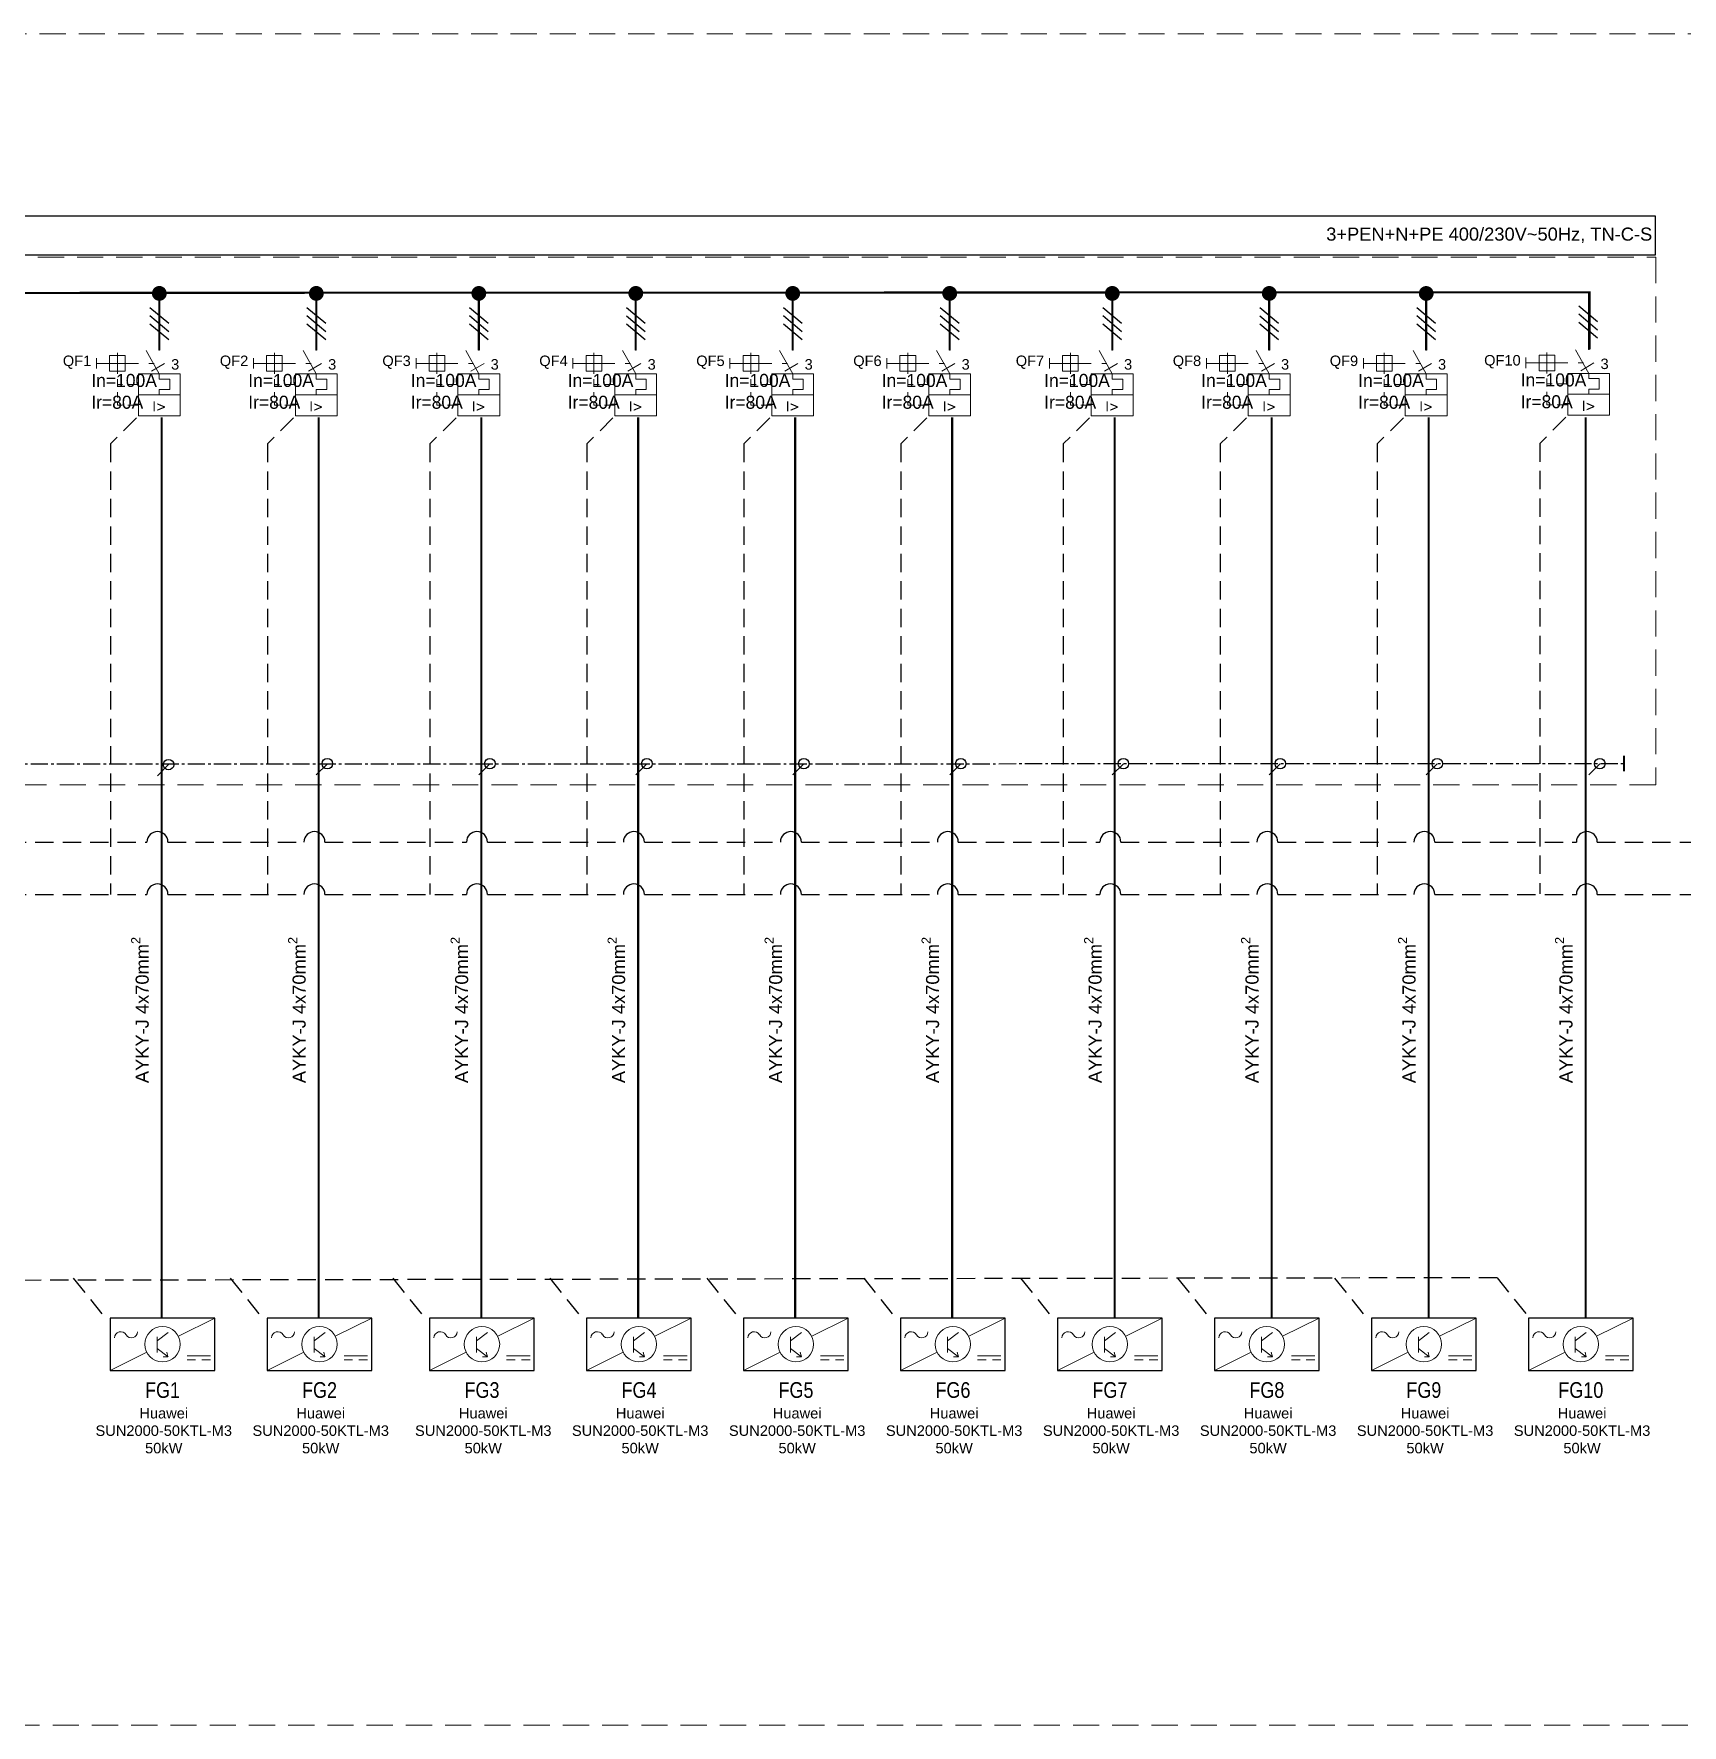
# Model space of a CAD drawing. Header units: millimetres. Extents: x -612 to 6794, y -5043 to 2163.
# Drawn here: x 1649.2 to 1964.2, y -2393.5 to -2070.3 of the extents above; entities that cross this region are included whole.
import ezdxf
from ezdxf.enums import TextEntityAlignment as Align

# ---------------------------------------------------------------- set-up
doc = ezdxf.new("R2018")
doc.units = ezdxf.units.MM
doc.header["$MEASUREMENT"] = 0
doc.linetypes.add('EPL_DASHLONGDOT', pattern=[1, 0.66, -0.12, 0.1, -0.12])
doc.linetypes.add('ČÁRKOVANÁ', pattern=[0.75, 0.5, -0.25])
for name, color, linetype in [('22kV', 34, 'Continuous'), ('400V', 7, 'Continuous'), ('Kable', 7, 'Continuous'), ('Pístroj_OZN', 230, 'Continuous'), ('RS', 40, 'Continuous')]:
    doc.layers.add(name, color=color, linetype=linetype)
for name, color, linetype, lineweight in [('EPLAN100', 7, 'Continuous', 50), ('EPLAN301', 7, 'Continuous', 25), ('Prístroj', 7, 'Continuous', 13)]:
    doc.layers.add(name, color=color, linetype=linetype, lineweight=lineweight)
doc.styles.get("Standard").update_dxf_attribs({"font": 'arial.ttf'})
doc.styles.add('styl2', font='ARIALN.TTF', dxfattribs={"width": 0.85})
doc.styles.add('Tahoma', font='tahoma.ttf')

# ---------------------------------------------------------------- blocks, each defined once
blk = doc.blocks.new('Výkonový istič')
at = {"layer": 'Prístroj', "color": 0, "ltscale": 4}
for p, q in [((0, -3.5), (0, 0)), ((-12, -5), (-12, -7)), ((-12, -6), (-10.5, -6)), ((-10.5, -6), (-4, -6)), ((-8, -4), (-8, -8)), ((-2.5, -3.5), (0, -8)), ((-2, -6), (-1, -6)), ((-1.5, -7.5), (1, -6)), ((-8, -9), (-8, -10)), ((-8, -10), (-7, -10)), ((-8, -10), (-8, -10.5)), ((-8, -11.5), (-8, -12.5)), ((-6, -10), (-4, -10)), ((-8, -13.5), (-8, -14)), ((-7, -14), (-8, -14)), ((-6, -14), (-4, -14))]:
    blk.add_line(p, q, dxfattribs=at)
for points in [[(-9.5, -7.5), (-6.5, -7.5), (-6.5, -4.5), (-9.5, -4.5)], [(-4, -12), (4, -12), (4, -8), (-4, -8)], [(-4, -16), (4, -16), (4, -12), (-4, -12)]]:
    blk.add_lwpolyline(points, close=True, dxfattribs=at)
blk.add_lwpolyline([(0, -8), (0, -9), (2, -9), (2, -11), (0, -11), (0, -12)], dxfattribs=at)
at = {"lineweight": 30, "flags": 104}
blk.add_attdef('POPIS', text='', height=1.8, dxfattribs=at).set_placement((-13, -5), align=Align.TOP_RIGHT)
at = {"color": 0}
blk.add_attdef('POCET_POLOV', (2.26309, -7.17774), '', height=2, dxfattribs=at)
at = {"layer": 'Prístroj', "color": 0, "style": 'Tahoma'}
blk.add_text('I>', height=1.9629, dxfattribs=at).set_placement((0, -14.19629), align=Align.MIDDLE_CENTER)
at = {"layer": 'Pístroj_OZN'}
blk.add_attdef('OZNACENIE', text='', height=2, dxfattribs=at).set_placement((-13, -3.5), align=Align.RIGHT)

msp = doc.modelspace()

# ---------------------------------------------------------------- linework, layer by layer
for points in [[(1663.78, -2325.72), (1683.78, -2325.72), (1683.78, -2315.72), (1663.78, -2315.72)], [(1693.78, -2325.72), (1713.78, -2325.72), (1713.78, -2315.72), (1693.78, -2315.72)], [(1724.83, -2325.72), (1744.83, -2325.72), (1744.83, -2315.72), (1724.83, -2315.72)], [(1754.83, -2325.72), (1774.83, -2325.72), (1774.83, -2315.72), (1754.83, -2315.72)], [(1784.83, -2325.72), (1804.83, -2325.72), (1804.83, -2315.72), (1784.83, -2315.72)], [(1814.83, -2325.72), (1834.83, -2325.72), (1834.83, -2315.72), (1814.83, -2315.72)], [(1844.83, -2325.72), (1864.83, -2325.72), (1864.83, -2315.72), (1844.83, -2315.72)], [(1874.82, -2325.72), (1894.82, -2325.72), (1894.82, -2315.72), (1874.82, -2315.72)], [(1904.82, -2325.72), (1924.82, -2325.72), (1924.82, -2315.72), (1904.82, -2315.72)], [(1934.82, -2325.72), (1954.82, -2325.72), (1954.82, -2315.72), (1934.82, -2315.72)]]:
    msp.add_lwpolyline(points, close=True)
at = {"layer": '400V', "color": 252}
for p, q in [((1671.37, -2122.58), (1674.96, -2125.59)), ((1701.37, -2122.59), (1704.96, -2125.6)), ((1732.43, -2122.6), (1736.02, -2125.61)), ((1762.42, -2122.61), (1766.01, -2125.62)), ((1792.42, -2122.59), (1796.01, -2125.6)), ((1822.42, -2122.59), (1826.01, -2125.6)), ((1853.48, -2122.6), (1857.07, -2125.61)), ((1883.48, -2122.61), (1887.07, -2125.62)), ((1913.48, -2122.59), (1917.07, -2125.6)), ((1944.42, -2122.27), (1948.01, -2125.28)), ((1671.37, -2124.14), (1674.96, -2127.16)), ((1671.37, -2125.71), (1674.96, -2128.72)), ((1701.37, -2124.15), (1704.96, -2127.17)), ((1701.37, -2125.72), (1704.96, -2128.73)), ((1732.43, -2124.16), (1736.02, -2127.18)), ((1732.43, -2125.73), (1736.02, -2128.74)), ((1762.42, -2124.17), (1766.01, -2127.19)), ((1762.42, -2125.73), (1766.01, -2128.75)), ((1792.42, -2124.15), (1796.01, -2127.17)), ((1792.42, -2125.72), (1796.01, -2128.73)), ((1822.42, -2124.15), (1826.01, -2127.17)), ((1822.42, -2125.72), (1826.01, -2128.73)), ((1853.48, -2124.16), (1857.07, -2127.18)), ((1853.48, -2125.73), (1857.07, -2128.74)), ((1883.48, -2124.17), (1887.07, -2127.19)), ((1883.48, -2125.73), (1887.07, -2128.75)), ((1913.48, -2124.15), (1917.07, -2127.17)), ((1913.48, -2125.72), (1917.07, -2128.73)), ((1944.42, -2123.83), (1948.01, -2126.85)), ((1944.42, -2125.4), (1948.01, -2128.41))]:
    msp.add_line(p, q, dxfattribs=at)
at = {"layer": '400V', "linetype": 'Continuous', "lineweight": 13, "ltscale": 4}
for p, q in [((1676.8, -2319.21), (1683.78, -2315.72)), ((1706.8, -2319.21), (1713.78, -2315.72)), ((1737.85, -2319.21), (1744.83, -2315.72)), ((1767.85, -2319.21), (1774.83, -2315.72)), ((1797.85, -2319.21), (1804.83, -2315.72)), ((1827.85, -2319.21), (1834.83, -2315.72)), ((1857.85, -2319.21), (1864.83, -2315.72)), ((1887.84, -2319.21), (1894.82, -2315.72)), ((1917.84, -2319.21), (1924.82, -2315.72)), ((1947.84, -2319.21), (1954.82, -2315.72)), ((1674.83, -2318.47), (1672.73, -2320.05)), ((1672.73, -2319.3), (1672.73, -2322.3)), ((1704.83, -2318.47), (1702.73, -2320.05)), ((1702.73, -2319.3), (1702.73, -2322.3)), ((1735.88, -2318.47), (1733.78, -2320.05)), ((1733.78, -2319.3), (1733.78, -2322.3)), ((1765.88, -2318.47), (1763.78, -2320.05)), ((1763.78, -2319.3), (1763.78, -2322.3)), ((1795.88, -2318.47), (1793.78, -2320.05)), ((1793.78, -2319.3), (1793.78, -2322.3)), ((1825.88, -2318.47), (1823.78, -2320.05)), ((1823.78, -2319.3), (1823.78, -2322.3)), ((1855.88, -2318.47), (1853.78, -2320.05)), ((1853.78, -2319.3), (1853.78, -2322.3)), ((1885.87, -2318.47), (1883.77, -2320.05)), ((1883.77, -2319.3), (1883.77, -2322.3)), ((1915.87, -2318.47), (1913.77, -2320.05)), ((1913.77, -2319.3), (1913.77, -2322.3)), ((1945.87, -2318.47), (1943.77, -2320.05)), ((1943.77, -2319.3), (1943.77, -2322.3)), ((1663.78, -2325.72), (1670.76, -2322.23)), ((1674.83, -2323.12), (1672.73, -2321.55)), ((1674.82, -2323.12), (1673.89, -2323.1)), ((1674.82, -2323.12), (1674.58, -2322.22)), ((1678.46, -2322.95), (1682.96, -2322.95)), ((1678.46, -2323.7), (1680.11, -2323.7)), ((1682.96, -2323.7), (1681.31, -2323.7)), ((1693.78, -2325.72), (1700.76, -2322.23)), ((1704.83, -2323.12), (1702.73, -2321.55)), ((1704.82, -2323.12), (1703.89, -2323.1)), ((1704.82, -2323.12), (1704.58, -2322.22)), ((1708.46, -2322.95), (1712.96, -2322.95)), ((1708.46, -2323.7), (1710.11, -2323.7)), ((1712.96, -2323.7), (1711.31, -2323.7)), ((1724.83, -2325.72), (1731.81, -2322.23)), ((1735.88, -2323.12), (1733.78, -2321.55)), ((1735.88, -2323.12), (1734.94, -2323.1)), ((1735.88, -2323.12), (1735.64, -2322.22)), ((1739.52, -2322.95), (1744.02, -2322.95)), ((1739.52, -2323.7), (1741.17, -2323.7)), ((1744.02, -2323.7), (1742.37, -2323.7)), ((1754.83, -2325.72), (1761.81, -2322.23)), ((1765.88, -2323.12), (1763.78, -2321.55)), ((1765.88, -2323.12), (1764.94, -2323.1)), ((1765.88, -2323.12), (1765.63, -2322.22)), ((1769.51, -2322.95), (1774.01, -2322.95)), ((1769.51, -2323.7), (1771.16, -2323.7)), ((1774.01, -2323.7), (1772.36, -2323.7)), ((1784.83, -2325.72), (1791.81, -2322.23)), ((1795.88, -2323.12), (1793.78, -2321.55)), ((1795.88, -2323.12), (1794.94, -2323.1)), ((1795.88, -2323.12), (1795.63, -2322.22)), ((1799.51, -2322.95), (1804.01, -2322.95)), ((1799.51, -2323.7), (1801.16, -2323.7)), ((1804.01, -2323.7), (1802.36, -2323.7)), ((1814.83, -2325.72), (1821.81, -2322.23)), ((1825.88, -2323.12), (1823.78, -2321.55)), ((1825.87, -2323.12), (1824.94, -2323.1)), ((1825.87, -2323.12), (1825.63, -2322.22)), ((1829.51, -2322.95), (1834.01, -2322.95)), ((1829.51, -2323.7), (1831.16, -2323.7)), ((1834.01, -2323.7), (1832.36, -2323.7)), ((1844.83, -2325.72), (1851.81, -2322.23)), ((1855.88, -2323.12), (1853.78, -2321.55)), ((1855.87, -2323.12), (1854.94, -2323.1)), ((1855.87, -2323.12), (1855.63, -2322.22)), ((1859.51, -2322.95), (1864.01, -2322.95)), ((1859.51, -2323.7), (1861.16, -2323.7)), ((1864.01, -2323.7), (1862.36, -2323.7)), ((1874.82, -2325.72), (1881.8, -2322.23)), ((1885.87, -2323.12), (1883.77, -2321.55)), ((1885.87, -2323.12), (1884.93, -2323.1)), ((1885.87, -2323.12), (1885.63, -2322.22)), ((1889.51, -2322.95), (1894.01, -2322.95)), ((1889.51, -2323.7), (1891.16, -2323.7)), ((1894.01, -2323.7), (1892.36, -2323.7)), ((1904.82, -2325.72), (1911.8, -2322.23)), ((1915.87, -2323.12), (1913.77, -2321.55)), ((1915.87, -2323.12), (1914.93, -2323.1)), ((1915.87, -2323.12), (1915.63, -2322.22)), ((1919.51, -2322.95), (1924.01, -2322.95)), ((1919.51, -2323.7), (1921.16, -2323.7)), ((1924.01, -2323.7), (1922.36, -2323.7)), ((1934.82, -2325.72), (1941.8, -2322.23)), ((1945.87, -2323.12), (1943.77, -2321.55)), ((1945.87, -2323.12), (1944.93, -2323.1)), ((1945.87, -2323.12), (1945.63, -2322.22)), ((1949.51, -2322.95), (1954.01, -2322.95)), ((1949.51, -2323.7), (1951.16, -2323.7)), ((1954.01, -2323.7), (1952.36, -2323.7))]:
    msp.add_line(p, q, dxfattribs=at)
at = {"layer": '400V', "color": 230, "ltscale": 5}
msp.add_lwpolyline([(1409.81, -2105.08), (1959, -2105.08), (1959, -2112.58), (1409.81, -2112.58)], close=True, dxfattribs=at)
at = {"layer": '400V', "const_width": 0.4, "flags": 128}
for points in [[(1439.79, -2135.78), (1439.79, -2119.9), (1946.48, -2119.69), (1946.48, -2130.58)], [(1673.16, -2130.79), (1673.17, -2119.91)], [(1703.16, -2130.79), (1703.17, -2119.91)], [(1734.22, -2130.79), (1734.22, -2119.91)], [(1764.22, -2130.79), (1764.22, -2119.91)], [(1794.22, -2130.79), (1794.22, -2119.91)], [(1824.22, -2130.79), (1824.22, -2119.91)], [(1855.27, -2130.79), (1855.28, -2119.91)], [(1885.27, -2130.79), (1885.27, -2119.91)], [(1915.27, -2130.79), (1915.27, -2119.91)], [(1946.38, -2130.67), (1946.38, -2119.79)], [(1673.63, -2143.59), (1673.63, -2315.6)], [(1703.63, -2143.59), (1703.63, -2315.6)], [(1734.69, -2143.59), (1734.69, -2315.6)], [(1764.68, -2143.59), (1764.68, -2315.6)], [(1794.68, -2143.59), (1794.68, -2315.6)], [(1824.68, -2143.59), (1824.68, -2315.6)], [(1855.74, -2143.59), (1855.74, -2315.6)], [(1885.74, -2143.59), (1885.74, -2315.6)], [(1915.74, -2143.59), (1915.74, -2315.6)], [(1945.73, -2143.59), (1945.73, -2315.6)]]:
    msp.add_lwpolyline(points, dxfattribs=at)
at = {"layer": '400V', "const_width": 1.29}
for points in [[(1673.94, -2119.91, 1), (1672.4, -2119.91, 1), (1673.94, -2119.91, 0.272597)], [(1703.94, -2119.91, 1), (1702.4, -2119.91, 1), (1703.94, -2119.91, 0.272597)], [(1734.99, -2119.91, 1), (1733.46, -2119.91, 1), (1734.99, -2119.91, 0.272597)], [(1764.99, -2119.91, 1), (1763.45, -2119.91, 1), (1764.99, -2119.91, 0.272597)], [(1794.99, -2119.91, 1), (1793.45, -2119.91, 1), (1794.99, -2119.91, 0.272597)], [(1824.99, -2119.91, 1), (1823.45, -2119.91, 1), (1824.99, -2119.91, 0.272597)], [(1856.05, -2119.91, 1), (1854.51, -2119.91, 1), (1856.05, -2119.91, 0.272597)], [(1886.04, -2119.91, 1), (1884.51, -2119.91, 1), (1886.04, -2119.91, 0.272597)], [(1916.04, -2119.92, 1), (1914.51, -2119.92, 1), (1916.04, -2119.92, 0.272597)]]:
    msp.add_lwpolyline(points, format="xyb", dxfattribs=at)
at = {"layer": '400V', "color": 94, "linetype": 'EPL_DASHLONGDOT', "ltscale": 5, "true_color": 0x00a800, "const_width": 0.4}
msp.add_lwpolyline([(1953.08, -2208.24), (1953.08, -2211.24)], dxfattribs=at)
at = {"layer": '400V', "linetype": 'Continuous', "lineweight": 13, "ltscale": 4}
for centre in [(1673.78, -2320.72), (1703.78, -2320.72), (1734.83, -2320.72), (1764.83, -2320.72), (1794.83, -2320.72), (1824.83, -2320.72), (1854.83, -2320.72), (1884.82, -2320.72), (1914.82, -2320.72), (1944.82, -2320.72)]:
    msp.add_circle(centre, 3.38, dxfattribs=at)
for centre, radius, start, end in [((1665.8, -2319.52), 1.2, 30, 180), ((1667.84, -2318.34), 1.16, 210, 0), ((1695.8, -2319.52), 1.2, 30, 180), ((1697.84, -2318.34), 1.16, 210, 0), ((1726.85, -2319.52), 1.2, 30, 180), ((1728.9, -2318.34), 1.16, 210, 0), ((1756.85, -2319.52), 1.2, 30, 180), ((1758.9, -2318.34), 1.16, 210, 0), ((1786.85, -2319.52), 1.2, 30, 180), ((1788.9, -2318.34), 1.16, 210, 0), ((1816.85, -2319.52), 1.2, 30, 180), ((1818.89, -2318.34), 1.16, 210, 0), ((1846.85, -2319.52), 1.2, 30, 180), ((1848.89, -2318.34), 1.16, 210, 0), ((1876.84, -2319.52), 1.2, 30, 180), ((1878.89, -2318.34), 1.16, 210, 0), ((1906.84, -2319.52), 1.2, 30, 180), ((1908.89, -2318.34), 1.16, 210, 0), ((1936.84, -2319.52), 1.2, 30, 180), ((1938.89, -2318.34), 1.16, 210, 0)]:
    msp.add_arc(centre, radius, start, end, dxfattribs=at)
at = {"layer": 'EPLAN100', "color": 94, "linetype": 'EPL_DASHLONGDOT', "lineweight": 30, "ltscale": 5, "true_color": 0x00a800}
for points in [[(1483.59, -2209.88), (1953.08, -2209.74)], [(1672.81, -2212.08), (1674.93, -2209.96)], [(1703.16, -2211.9), (1705.28, -2209.78)], [(1734.22, -2211.9), (1736.34, -2209.78)], [(1764.22, -2211.9), (1766.34, -2209.78)], [(1794.22, -2211.9), (1796.34, -2209.78)], [(1824.22, -2211.9), (1826.34, -2209.78)], [(1855.27, -2211.9), (1857.4, -2209.78)], [(1885.27, -2211.9), (1887.39, -2209.78)], [(1915.27, -2211.9), (1917.39, -2209.78)], [(1946.33, -2211.9), (1948.45, -2209.78)]]:
    msp.add_lwpolyline(points, dxfattribs=at)
at = {"layer": 'EPLAN301', "color": 94, "ltscale": 4, "true_color": 0x00a800}
for centre in [(1674.93, -2209.96), (1705.28, -2209.78), (1736.34, -2209.78), (1766.34, -2209.78), (1796.34, -2209.78), (1826.34, -2209.78), (1857.4, -2209.78), (1887.39, -2209.78), (1917.39, -2209.78), (1948.45, -2209.78)]:
    msp.add_circle(centre, 1, dxfattribs=at)
at = {"layer": 'Prístroj', "color": 253, "linetype": 'ČÁRKOVANÁ', "ltscale": 10}
for points in [[(937.78, -2070.31), (2107.79, -2070.31), (2107.79, -2393.52), (1522.79, -2393.52), (1335.34, -2393.52), (1335.34, -2301.39), (937.78, -2301.39)], [(1409.95, -2112.98), (1959.13, -2112.98), (1959.13, -2213.85), (1409.95, -2213.85)]]:
    msp.add_lwpolyline(points, close=True, dxfattribs=at)
at = {"layer": 'RS', "linetype": 'ČÁRKOVANÁ', "ltscale": 7}
for points in [[(1668.81, -2143.68), (1663.81, -2148.68), (1663.81, -2234.75)], [(1698.81, -2143.68), (1693.81, -2148.68), (1693.81, -2234.75)], [(1729.87, -2143.68), (1724.87, -2148.68), (1724.87, -2234.75)], [(1759.86, -2143.68), (1754.86, -2148.68), (1754.86, -2234.75)], [(1789.86, -2143.68), (1784.86, -2148.68), (1784.86, -2234.75)], [(1819.86, -2143.68), (1814.86, -2148.68), (1814.86, -2234.75)], [(1850.92, -2143.68), (1845.92, -2148.68), (1845.92, -2234.75)], [(1880.92, -2143.68), (1875.92, -2148.68), (1875.92, -2234.75)], [(1910.92, -2143.68), (1905.92, -2148.68), (1905.92, -2234.75)], [(1941.97, -2143.58), (1936.97, -2148.58), (1936.97, -2234.65)], [(1633.7, -2234.75), (1670.81, -2234.75)], [(1674.81, -2234.75), (1700.81, -2234.75)], [(1704.81, -2234.75), (1731.87, -2234.75)], [(1735.87, -2234.75), (1761.86, -2234.75)], [(1765.86, -2234.75), (1791.86, -2234.75)], [(1795.86, -2234.75), (1821.86, -2234.75)], [(1825.86, -2234.75), (1852.92, -2234.75)], [(1856.92, -2234.75), (1882.92, -2234.75)], [(1886.92, -2234.75), (1912.92, -2234.75)], [(1916.92, -2234.75), (1943.97, -2234.75)], [(1947.97, -2234.75), (1973.97, -2234.75)]]:
    msp.add_lwpolyline(points, dxfattribs=at)
at = {"layer": 'RS', "color": 202, "linetype": 'ČÁRKOVANÁ', "ltscale": 7}
for points in [[(1928.83, -2308.01), (1513.02, -2308.75), (1513.02, -2206.23)], [(1656.72, -2308.1), (1662.81, -2315.69)], [(1686.72, -2308.1), (1692.81, -2315.69)], [(1717.78, -2308.1), (1723.87, -2315.69)], [(1747.78, -2308.1), (1753.86, -2315.69)], [(1777.78, -2308.1), (1783.86, -2315.69)], [(1807.77, -2308.1), (1813.86, -2315.69)], [(1837.77, -2308.1), (1843.86, -2315.69)], [(1867.77, -2308.1), (1873.86, -2315.69)], [(1897.77, -2308.1), (1903.86, -2315.69)], [(1928.83, -2308.01), (1934.91, -2315.59)]]:
    msp.add_lwpolyline(points, dxfattribs=at)
at = {"layer": 'RS', "color": 94, "linetype": 'ČÁRKOVANÁ', "ltscale": 7, "true_color": 0x00a800}
for points in [[(1633.7, -2224.75), (1670.81, -2224.75)], [(1674.81, -2224.75), (1700.81, -2224.75)], [(1704.81, -2224.75), (1731.87, -2224.75)], [(1735.87, -2224.75), (1761.86, -2224.75)], [(1765.86, -2224.75), (1791.86, -2224.75)], [(1795.86, -2224.75), (1821.86, -2224.75)], [(1825.86, -2224.75), (1852.92, -2224.75)], [(1856.92, -2224.75), (1882.92, -2224.75)], [(1886.92, -2224.75), (1912.92, -2224.75)], [(1916.92, -2224.75), (1943.97, -2224.75)], [(1947.97, -2224.75), (1973.97, -2224.75)]]:
    msp.add_lwpolyline(points, dxfattribs=at)
at = {"layer": 'RS', "color": 94, "ltscale": 7, "true_color": 0x00a800}
for centre in [(1672.81, -2224.75), (1702.81, -2224.75), (1733.87, -2224.75), (1763.86, -2224.75), (1793.86, -2224.75), (1823.86, -2224.75), (1854.92, -2224.75), (1884.92, -2224.75), (1914.92, -2224.75), (1945.97, -2224.75)]:
    msp.add_arc(centre, 2, 0, 180, dxfattribs=at)
at = {"layer": 'RS', "ltscale": 7}
for centre in [(1672.81, -2234.75), (1702.81, -2234.75), (1733.87, -2234.75), (1763.86, -2234.75), (1793.86, -2234.75), (1823.86, -2234.75), (1854.92, -2234.75), (1884.92, -2234.75), (1914.92, -2234.75), (1945.97, -2234.75)]:
    msp.add_arc(centre, 2, 0, 180, dxfattribs=at)

# ---------------------------------------------------------------- block references
at = {"layer": 'Prístroj'}
ref = msp.add_blockref('Výkonový istič', (1673.16, -2127.29), dxfattribs=at)
ref.add_attrib('POCET_POLOV', '3', (1675.42, -2134.47), dxfattribs={"layer": '0', "height": 2})
ref.add_attrib('OZNACENIE', 'QF1', dxfattribs={"layer": 'Pístroj_OZN', "height": 2}).set_placement((1660.16, -2133.79), align=Align.RIGHT)
lines = msp.add_mtext('In=100A\\PIr=80A', dxfattribs={"layer": '0', "insert": (1660.16, -2135.29), "char_height": 2.5, "attachment_point": 1})
ref.add_attrib('POPIS', '', (1660.16, -2135.29), dxfattribs={"flags": 104}).embed_mtext(lines)
ref = msp.add_blockref('Výkonový istič', (1703.16, -2127.29), dxfattribs=at)
ref.add_attrib('POCET_POLOV', '3', (1705.42, -2134.47), dxfattribs={"layer": '0', "height": 2})
ref.add_attrib('OZNACENIE', 'QF2', dxfattribs={"layer": 'Pístroj_OZN', "height": 2}).set_placement((1690.16, -2133.79), align=Align.RIGHT)
lines = msp.add_mtext('In=100A\\PIr=80A', dxfattribs={"layer": '0', "insert": (1690.16, -2135.29), "char_height": 2.5, "attachment_point": 1})
ref.add_attrib('POPIS', '', (1690.16, -2135.29), dxfattribs={"flags": 104}).embed_mtext(lines)
ref = msp.add_blockref('Výkonový istič', (1734.22, -2127.29), dxfattribs=at)
ref.add_attrib('POCET_POLOV', '3', (1736.48, -2134.47), dxfattribs={"layer": '0', "height": 2})
ref.add_attrib('OZNACENIE', 'QF3', dxfattribs={"layer": 'Pístroj_OZN', "height": 2}).set_placement((1721.22, -2133.79), align=Align.RIGHT)
lines = msp.add_mtext('In=100A\\PIr=80A', dxfattribs={"layer": '0', "insert": (1721.22, -2135.29), "char_height": 2.5, "attachment_point": 1})
ref.add_attrib('POPIS', '', (1721.22, -2135.29), dxfattribs={"flags": 104}).embed_mtext(lines)
ref = msp.add_blockref('Výkonový istič', (1764.21, -2127.29), dxfattribs=at)
ref.add_attrib('POCET_POLOV', '3', (1766.48, -2134.47), dxfattribs={"layer": '0', "height": 2})
ref.add_attrib('OZNACENIE', 'QF4', dxfattribs={"layer": 'Pístroj_OZN', "height": 2}).set_placement((1751.21, -2133.79), align=Align.RIGHT)
lines = msp.add_mtext('In=100A\\PIr=80A', dxfattribs={"layer": '0', "insert": (1751.21, -2135.29), "char_height": 2.5, "attachment_point": 1})
ref.add_attrib('POPIS', '', (1751.21, -2135.29), dxfattribs={"flags": 104}).embed_mtext(lines)
ref = msp.add_blockref('Výkonový istič', (1794.21, -2127.29), dxfattribs=at)
ref.add_attrib('POCET_POLOV', '3', (1796.48, -2134.47), dxfattribs={"layer": '0', "height": 2})
ref.add_attrib('OZNACENIE', 'QF5', dxfattribs={"layer": 'Pístroj_OZN', "height": 2}).set_placement((1781.21, -2133.79), align=Align.RIGHT)
lines = msp.add_mtext('In=100A\\PIr=80A', dxfattribs={"layer": '0', "insert": (1781.21, -2135.29), "char_height": 2.5, "attachment_point": 1})
ref.add_attrib('POPIS', '', (1781.21, -2135.29), dxfattribs={"flags": 104}).embed_mtext(lines)
ref = msp.add_blockref('Výkonový istič', (1824.21, -2127.29), dxfattribs=at)
ref.add_attrib('POCET_POLOV', '3', (1826.48, -2134.47), dxfattribs={"layer": '0', "height": 2})
ref.add_attrib('OZNACENIE', 'QF6', dxfattribs={"layer": 'Pístroj_OZN', "height": 2}).set_placement((1811.21, -2133.79), align=Align.RIGHT)
lines = msp.add_mtext('In=100A\\PIr=80A', dxfattribs={"layer": '0', "insert": (1811.21, -2135.29), "char_height": 2.5, "attachment_point": 1})
ref.add_attrib('POPIS', '', (1811.21, -2135.29), dxfattribs={"flags": 104}).embed_mtext(lines)
ref = msp.add_blockref('Výkonový istič', (1855.27, -2127.29), dxfattribs=at)
ref.add_attrib('POCET_POLOV', '3', (1857.53, -2134.47), dxfattribs={"layer": '0', "height": 2})
ref.add_attrib('OZNACENIE', 'QF7', dxfattribs={"layer": 'Pístroj_OZN', "height": 2}).set_placement((1842.27, -2133.79), align=Align.RIGHT)
lines = msp.add_mtext('In=100A\\PIr=80A', dxfattribs={"layer": '0', "insert": (1842.27, -2135.29), "char_height": 2.5, "attachment_point": 1})
ref.add_attrib('POPIS', '', (1842.27, -2135.29), dxfattribs={"flags": 104}).embed_mtext(lines)
ref = msp.add_blockref('Výkonový istič', (1885.27, -2127.29), dxfattribs=at)
ref.add_attrib('POCET_POLOV', '3', (1887.53, -2134.47), dxfattribs={"layer": '0', "height": 2})
ref.add_attrib('OZNACENIE', 'QF8', dxfattribs={"layer": 'Pístroj_OZN', "height": 2}).set_placement((1872.27, -2133.79), align=Align.RIGHT)
lines = msp.add_mtext('In=100A\\PIr=80A', dxfattribs={"layer": '0', "insert": (1872.27, -2135.29), "char_height": 2.5, "attachment_point": 1})
ref.add_attrib('POPIS', '', (1872.27, -2135.29), dxfattribs={"flags": 104}).embed_mtext(lines)
ref = msp.add_blockref('Výkonový istič', (1915.27, -2127.29), dxfattribs=at)
ref.add_attrib('POCET_POLOV', '3', (1917.53, -2134.47), dxfattribs={"layer": '0', "height": 2})
ref.add_attrib('OZNACENIE', 'QF9', dxfattribs={"layer": 'Pístroj_OZN', "height": 2}).set_placement((1902.27, -2133.79), align=Align.RIGHT)
lines = msp.add_mtext('In=100A\\PIr=80A', dxfattribs={"layer": '0', "insert": (1902.27, -2135.29), "char_height": 2.5, "attachment_point": 1})
ref.add_attrib('POPIS', '', (1902.27, -2135.29), dxfattribs={"flags": 104}).embed_mtext(lines)
ref = msp.add_blockref('Výkonový istič', (1946.33, -2127.19), dxfattribs=at)
ref.add_attrib('POCET_POLOV', '3', (1948.59, -2134.37), dxfattribs={"layer": '0', "height": 2})
ref.add_attrib('OZNACENIE', 'QF10', dxfattribs={"layer": 'Pístroj_OZN', "height": 2}).set_placement((1933.33, -2133.69), align=Align.RIGHT)
lines = msp.add_mtext('In=100A\\PIr=80A', dxfattribs={"layer": '0', "insert": (1933.33, -2135.19), "char_height": 2.5, "attachment_point": 1})
ref.add_attrib('POPIS', '', (1933.33, -2135.19), dxfattribs={"flags": 104}).embed_mtext(lines)

# ---------------------------------------------------------------- texts
at = {"layer": '22kV', "color": 230, "style": 'styl2'}
for s, p in [('FG1', (1673.78, -2329.47)), ('FG2', (1703.78, -2329.47)), ('FG3', (1734.83, -2329.47)), ('FG4', (1764.83, -2329.47)), ('FG5', (1794.83, -2329.47)), ('FG6', (1824.83, -2329.47)), ('FG7', (1854.83, -2329.47)), ('FG8', (1884.82, -2329.47)), ('FG9', (1914.82, -2329.47)), ('FG10', (1944.82, -2329.47))]:
    msp.add_text(s, height=3, dxfattribs=at).set_placement(p, align=Align.MIDDLE_CENTER)
at = {"layer": '400V', "lineweight": 13}
msp.add_text('3+PEN+N+PE 400/230V~50Hz, TN-C-S', height=2.5, dxfattribs=at).set_placement((1958.47, -2108.58), align=Align.MIDDLE_RIGHT)
at = {"layer": '400V', "char_height": 2, "attachment_point": 1}
for insert in [(1659.48, -2332.9), (1689.48, -2332.9), (1720.54, -2332.9), (1750.53, -2332.9), (1780.53, -2332.9), (1810.53, -2332.9), (1840.53, -2332.9), (1870.53, -2332.9), (1900.53, -2332.9), (1930.53, -2332.9)]:
    msp.add_mtext_dynamic_manual_height_columns('\\pxqc;Huawei\\PSUN2000-50KTL-M3\\P50kW', width=29.0657, gutter_width=12.5, heights=[11.95], dxfattribs=dict(at, insert=insert))
at = {"layer": 'Kable', "color": 230, "linetype": 'Continuous', "char_height": 2.5, "width": 63.3608, "attachment_point": 9, "rotation": 90}
for insert in [(1671.17, -2242.88), (1701.17, -2242.88), (1732.22, -2242.88), (1762.22, -2242.88), (1792.22, -2242.88), (1822.22, -2242.88), (1853.28, -2242.88), (1883.27, -2242.88), (1913.27, -2242.88), (1943.27, -2242.88)]:
    msp.add_mtext('\\A1;AYKY-J 4x70mm{\\H0.7x;\\S2^ ;}', dxfattribs=dict(at, insert=insert))

doc.saveas('drawing.dxf')
